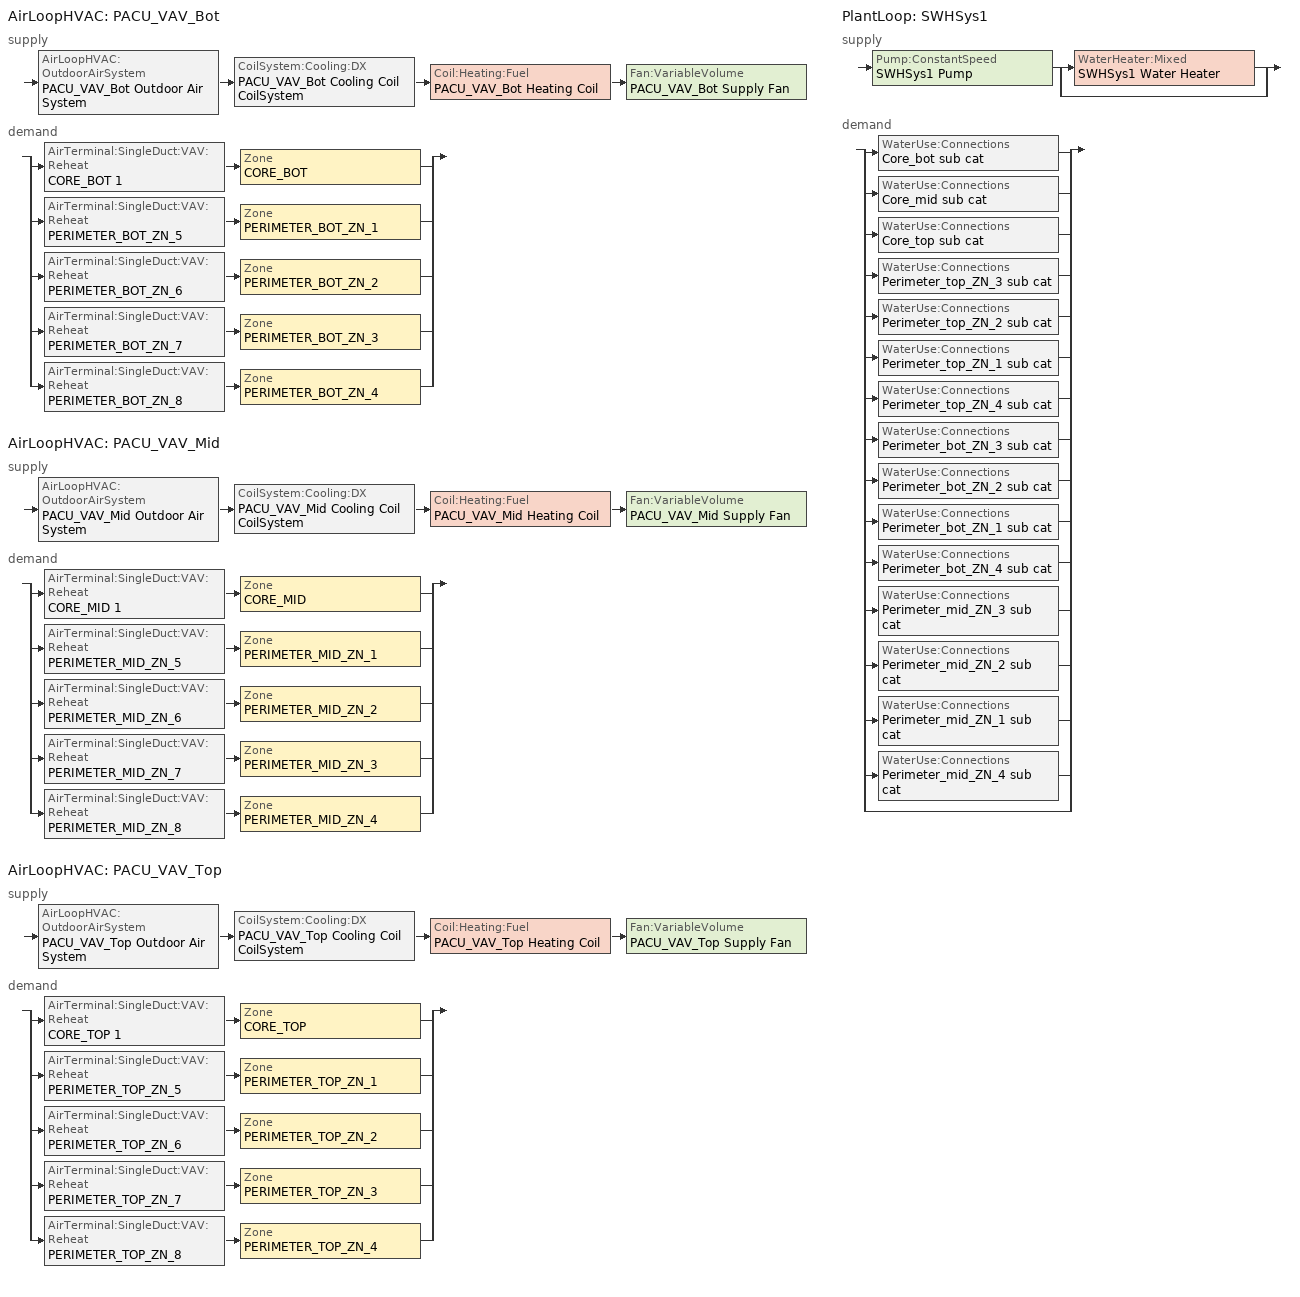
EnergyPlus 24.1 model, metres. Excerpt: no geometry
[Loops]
AirLoopHVAC 'PACU_VAV_Bot'
 supply: AirLoopHVAC:OutdoorAirSystem 'PACU_VAV_Bot Outdoor Air System' > CoilSystem:Cooling:DX 'PACU_VAV_Bot Cooling Coil CoilSystem' > Coil:Heating:Fuel 'PACU_VAV_Bot Heating Coil' > Fan:VariableVolume 'PACU_VAV_Bot Supply Fan'
 demand: split
  | AirTerminal:SingleDuct:VAV:Reheat 'CORE_BOT 1' > Zone 'CORE_BOT'
  | AirTerminal:SingleDuct:VAV:Reheat 'PERIMETER_BOT_ZN_5' > Zone 'PERIMETER_BOT_ZN_1'
  | AirTerminal:SingleDuct:VAV:Reheat 'PERIMETER_BOT_ZN_6' > Zone 'PERIMETER_BOT_ZN_2'
  | AirTerminal:SingleDuct:VAV:Reheat 'PERIMETER_BOT_ZN_7' > Zone 'PERIMETER_BOT_ZN_3'
  | AirTerminal:SingleDuct:VAV:Reheat 'PERIMETER_BOT_ZN_8' > Zone 'PERIMETER_BOT_ZN_4'
AirLoopHVAC 'PACU_VAV_Mid'
 supply: AirLoopHVAC:OutdoorAirSystem 'PACU_VAV_Mid Outdoor Air System' > CoilSystem:Cooling:DX 'PACU_VAV_Mid Cooling Coil CoilSystem' > Coil:Heating:Fuel 'PACU_VAV_Mid Heating Coil' > Fan:VariableVolume 'PACU_VAV_Mid Supply Fan'
 demand: split
  | AirTerminal:SingleDuct:VAV:Reheat 'CORE_MID 1' > Zone 'CORE_MID'
  | AirTerminal:SingleDuct:VAV:Reheat 'PERIMETER_MID_ZN_5' > Zone 'PERIMETER_MID_ZN_1'
  | AirTerminal:SingleDuct:VAV:Reheat 'PERIMETER_MID_ZN_6' > Zone 'PERIMETER_MID_ZN_2'
  | AirTerminal:SingleDuct:VAV:Reheat 'PERIMETER_MID_ZN_7' > Zone 'PERIMETER_MID_ZN_3'
  | AirTerminal:SingleDuct:VAV:Reheat 'PERIMETER_MID_ZN_8' > Zone 'PERIMETER_MID_ZN_4'
AirLoopHVAC 'PACU_VAV_Top'
 supply: AirLoopHVAC:OutdoorAirSystem 'PACU_VAV_Top Outdoor Air System' > CoilSystem:Cooling:DX 'PACU_VAV_Top Cooling Coil CoilSystem' > Coil:Heating:Fuel 'PACU_VAV_Top Heating Coil' > Fan:VariableVolume 'PACU_VAV_Top Supply Fan'
 demand: split
  | AirTerminal:SingleDuct:VAV:Reheat 'CORE_TOP 1' > Zone 'CORE_TOP'
  | AirTerminal:SingleDuct:VAV:Reheat 'PERIMETER_TOP_ZN_5' > Zone 'PERIMETER_TOP_ZN_1'
  | AirTerminal:SingleDuct:VAV:Reheat 'PERIMETER_TOP_ZN_6' > Zone 'PERIMETER_TOP_ZN_2'
  | AirTerminal:SingleDuct:VAV:Reheat 'PERIMETER_TOP_ZN_7' > Zone 'PERIMETER_TOP_ZN_3'
  | AirTerminal:SingleDuct:VAV:Reheat 'PERIMETER_TOP_ZN_8' > Zone 'PERIMETER_TOP_ZN_4'
PlantLoop 'SWHSys1'
 supply: Pump:ConstantSpeed 'SWHSys1 Pump' > split
  | WaterHeater:Mixed 'SWHSys1 Water Heater'
  | bypass
 demand: split
  | WaterUse:Connections 'Core_bot sub cat'
  | WaterUse:Connections 'Core_mid sub cat'
  | WaterUse:Connections 'Core_top sub cat'
  | WaterUse:Connections 'Perimeter_top_ZN_3 sub cat'
  | WaterUse:Connections 'Perimeter_top_ZN_2 sub cat'
  | WaterUse:Connections 'Perimeter_top_ZN_1 sub cat'
  | WaterUse:Connections 'Perimeter_top_ZN_4 sub cat'
  | WaterUse:Connections 'Perimeter_bot_ZN_3 sub cat'
  | WaterUse:Connections 'Perimeter_bot_ZN_2 sub cat'
  | WaterUse:Connections 'Perimeter_bot_ZN_1 sub cat'
  | WaterUse:Connections 'Perimeter_bot_ZN_4 sub cat'
  | WaterUse:Connections 'Perimeter_mid_ZN_3 sub cat'
  | WaterUse:Connections 'Perimeter_mid_ZN_2 sub cat'
  | WaterUse:Connections 'Perimeter_mid_ZN_1 sub cat'
  | WaterUse:Connections 'Perimeter_mid_ZN_4 sub cat'
  | bypass
[DesignSpecification:OutdoorAir] Outdoor Air Method=Flow/Area; Outdoor Air Flow per Zone Floor Area {m3/s-m2}=0.0004318
Name | Outdoor Air Schedule
SZ DSOA Core_bot; SZ DSOA Perimeter_bot_ZN_1; SZ DSOA Perimeter_bot_ZN_2; SZ DSOA Perimeter_bot_ZN_3; SZ DSOA Perimeter_bot_ZN_4; SZ DSOA Core_mid; SZ DSOA Perimeter_mid_ZN_1; SZ DSOA Perimeter_mid_ZN_3; SZ DSOA Perimeter_mid_ZN_4; SZ DSOA Core_top; SZ DSOA Perimeter_top_ZN_1; SZ DSOA Perimeter_top_ZN_2; SZ DSOA Perimeter_top_ZN_3; SZ DSOA Perimeter_top_ZN_4
SZ DSOA Perimeter_mid_ZN_2 | PERIMETER_MID_ZN_2_OA_Mult
[DesignSpecification:ZoneAirDistribution] Zone Air Distribution Effectiveness in Cooling Mode=1; Zone Air Distribution Effectiveness in Heating Mode=1
Name | Minimum Zone Ventilation Efficiency
VAV_Zone_AirDistribution | 0.6
CM DSZAD Building
[Sizing:Zone] Zone Cooling Design Supply Air Temperature Input Method=SupplyAirTemperature; Zone Cooling Design Supply Air Temperature {C}=12.8; Zone Heating Design Supply Air Temperature Input Method=SupplyAirTemperature; Zone Heating Design Supply Air Temperature {C}=40; Zone Cooling Design Supply Air Humidity Ratio {kgWater/kgDryAir}=0.0085; Zone Heating Design Supply Air Humidity Ratio {kgWater/kgDryAir}=0.008; Cooling Design Air Flow Method=DesignDay; Cooling Design Air Flow Rate {m3/s}=0; Cooling Minimum Air Flow Fraction=0; Heating Design Air Flow Method=DesignDay; Heating Design Air Flow Rate {m3/s}=0; Design Specification Zone Air Distribution Object=VAV_Zone_AirDistribution; Zone Load Sizing Method=Sensible Load Only No Latent Load; Zone Latent Cooling Design Supply Air Humidity Ratio Input Method=HumidityRatioDifference; Zone Cooling Design Supply Air Humidity Ratio Difference {kgWater/kgDryAir}=0.005; Zone Latent Heating Design Supply Air Humidity Ratio Input Method=HumidityRatioDifference; Zone Humidification Design Supply Air Humidity Ratio Difference {kgWater/kgDryAir}=0.005
Name | Design Specification Outdoor Air Object
Core_bot | SZ DSOA Core_bot
Perimeter_bot_ZN_1 | SZ DSOA Perimeter_bot_ZN_1
Perimeter_bot_ZN_2 | SZ DSOA Perimeter_bot_ZN_2
Perimeter_bot_ZN_3 | SZ DSOA Perimeter_bot_ZN_3
Perimeter_bot_ZN_4 | SZ DSOA Perimeter_bot_ZN_4
Core_mid | SZ DSOA Core_mid
Perimeter_mid_ZN_1 | SZ DSOA Perimeter_mid_ZN_1
Perimeter_mid_ZN_2 | SZ DSOA Perimeter_mid_ZN_2
Perimeter_mid_ZN_3 | SZ DSOA Perimeter_mid_ZN_3
Perimeter_mid_ZN_4 | SZ DSOA Perimeter_mid_ZN_4
Core_top | SZ DSOA Core_top
Perimeter_top_ZN_1 | SZ DSOA Perimeter_top_ZN_1
Perimeter_top_ZN_2 | SZ DSOA Perimeter_top_ZN_2
Perimeter_top_ZN_3 | SZ DSOA Perimeter_top_ZN_3
Perimeter_top_ZN_4 | SZ DSOA Perimeter_top_ZN_4
[Sizing:System] Type of Load to Size On=Sensible; Design Outdoor Air Flow Rate {m3/s}=0.9561; Central Heating Maximum System Air Flow Ratio=0.3; Preheat Design Temperature {C}=7; Preheat Design Humidity Ratio {kgWater/kgDryAir}=0.008; Precool Design Temperature {C}=12.8; Precool Design Humidity Ratio {kgWater/kgDryAir}=0.008; Central Cooling Design Supply Air Temperature {C}=12.8; Central Heating Design Supply Air Temperature {C}=12.8; Type of Zone Sum to Use=Coincident; 100% Outdoor Air in Cooling=No; 100% Outdoor Air in Heating=No; Central Cooling Design Supply Air Humidity Ratio {kgWater/kgDryAir}=0.0085; Central Heating Design Supply Air Humidity Ratio {kgWater/kgDryAir}=0.008; Cooling Supply Air Flow Rate Method=DesignDay; Cooling Supply Air Flow Rate {m3/s}=0; Heating Supply Air Flow Rate Method=DesignDay; Heating Supply Air Flow Rate {m3/s}=0; System Outdoor Air Method=ZoneSum
PACU_VAV_bot; PACU_VAV_mid; PACU_VAV_top
[Sizing:Plant]
SWHSys1: Loop Type=Heating; Design Loop Exit Temperature {C}=60; Loop Design Temperature Difference {deltaC}=5
[ZoneControl:Thermostat] Temperature Difference Between Cutout And Setpoint {deltaC}=0
Name | Zone or ZoneList | Control Type Schedule | Control 1
CORE_BOT Thermostat | CORE_BOT | CORE_BOT Thermostat Schedule | Thermostat Setpoint Dual Setpoint 1
CORE_MID Thermostat | CORE_MID | CORE_MID Thermostat Schedule | Thermostat Setpoint Dual Setpoint 6
CORE_TOP Thermostat | CORE_TOP | CORE_TOP Thermostat Schedule | Thermostat Setpoint Dual Setpoint 11
PERIMETER_BOT_ZN_1 Thermostat | PERIMETER_BOT_ZN_1 | PERIMETER_BOT_ZN_1 Thermostat Schedule | Thermostat Setpoint Dual Setpoint 2
PERIMETER_BOT_ZN_2 Thermostat | PERIMETER_BOT_ZN_2 | PERIMETER_BOT_ZN_2 Thermostat Schedule | Thermostat Setpoint Dual Setpoint 3
PERIMETER_BOT_ZN_3 Thermostat | PERIMETER_BOT_ZN_3 | PERIMETER_BOT_ZN_3 Thermostat Schedule | Thermostat Setpoint Dual Setpoint 4
PERIMETER_BOT_ZN_4 Thermostat | PERIMETER_BOT_ZN_4 | PERIMETER_BOT_ZN_4 Thermostat Schedule | Thermostat Setpoint Dual Setpoint 5
PERIMETER_MID_ZN_1 Thermostat | PERIMETER_MID_ZN_1 | PERIMETER_MID_ZN_1 Thermostat Schedule | Thermostat Setpoint Dual Setpoint 7
PERIMETER_MID_ZN_2 Thermostat | PERIMETER_MID_ZN_2 | PERIMETER_MID_ZN_2 Thermostat Schedule | Thermostat Setpoint Dual Setpoint 8
PERIMETER_MID_ZN_3 Thermostat | PERIMETER_MID_ZN_3 | PERIMETER_MID_ZN_3 Thermostat Schedule | Thermostat Setpoint Dual Setpoint 9
PERIMETER_MID_ZN_4 Thermostat | PERIMETER_MID_ZN_4 | PERIMETER_MID_ZN_4 Thermostat Schedule | Thermostat Setpoint Dual Setpoint 10
PERIMETER_TOP_ZN_1 Thermostat | PERIMETER_TOP_ZN_1 | PERIMETER_TOP_ZN_1 Thermostat Schedule | Thermostat Setpoint Dual Setpoint 12
PERIMETER_TOP_ZN_2 Thermostat | PERIMETER_TOP_ZN_2 | PERIMETER_TOP_ZN_2 Thermostat Schedule | Thermostat Setpoint Dual Setpoint 13
PERIMETER_TOP_ZN_3 Thermostat | PERIMETER_TOP_ZN_3 | PERIMETER_TOP_ZN_3 Thermostat Schedule | Thermostat Setpoint Dual Setpoint 14
PERIMETER_TOP_ZN_4 Thermostat | PERIMETER_TOP_ZN_4 | PERIMETER_TOP_ZN_4 Thermostat Schedule | Thermostat Setpoint Dual Setpoint 15
[ThermostatSetpoint:DualSetpoint]
Name | Heating Setpoint Temperature Schedule | Cooling Setpoint Temperature Schedule
Thermostat Setpoint Dual Setpoint 1; Thermostat Setpoint Dual Setpoint 6; Thermostat Setpoint Dual Setpoint 11; Thermostat Setpoint Dual Setpoint 2; Thermostat Setpoint Dual Setpoint 3; Thermostat Setpoint Dual Setpoint 4; Thermostat Setpoint Dual Setpoint 5; Thermostat Setpoint Dual Setpoint 7; Thermostat Setpoint Dual Setpoint 9; Thermostat Setpoint Dual Setpoint 10; Thermostat Setpoint Dual Setpoint 12; Thermostat Setpoint Dual Setpoint 13; Thermostat Setpoint Dual Setpoint 14; Thermostat Setpoint Dual Setpoint 15 | Heating Setpoint Schedule | Cooling Setpoint Schedule
Thermostat Setpoint Dual Setpoint 8 | Heating Setpoint Schedule w SB | Cooling Setpoint Schedule w SB
[AirTerminal:SingleDuct:VAV:Reheat] Availability Schedule=Always On Discrete; Maximum Air Flow Rate {m3/s}=Autosize; Maximum Hot Water or Steam Flow Rate {m3/s}=Autosize; Minimum Hot Water or Steam Flow Rate {m3/s}=0; Convergence Tolerance=0.001; Damper Heating Action=ReverseWithLimits; Maximum Flow Fraction During Reheat=0.5; Maximum Reheat Air Temperature {C}=40
Name | Zone Minimum Air Flow Input Method | Constant Minimum Air Flow Fraction | Reheat Coil | Minimum Air Flow Fraction Schedule
CORE_BOT 1 | Constant | 0.225 | CORE_BOT Heating Coil
CORE_MID 1 | Constant | 0.311 | CORE_MID Heating Coil
CORE_TOP 1 | Constant | 0.304 | CORE_TOP Heating Coil
PERIMETER_BOT_ZN_5 | Constant | 0.14 | PERIMETER_BOT_ZN_1 Heating Coil
PERIMETER_BOT_ZN_6 | Constant | 0.132 | PERIMETER_BOT_ZN_2 Heating Coil
PERIMETER_BOT_ZN_7 | Constant | 0.279 | PERIMETER_BOT_ZN_3 Heating Coil
PERIMETER_BOT_ZN_8 | Constant | 0.119 | PERIMETER_BOT_ZN_4 Heating Coil
PERIMETER_MID_ZN_5 | Constant | 0.123 | PERIMETER_MID_ZN_1 Heating Coil
PERIMETER_MID_ZN_6 | Scheduled |  | PERIMETER_MID_ZN_2 Heating Coil | Perimeter_mid_ZN_2_MDP_Sch
PERIMETER_MID_ZN_7 | Constant | 0.253 | PERIMETER_MID_ZN_3 Heating Coil
PERIMETER_MID_ZN_8 | Constant | 0.106 | PERIMETER_MID_ZN_4 Heating Coil
PERIMETER_TOP_ZN_5 | Constant | 0.115 | PERIMETER_TOP_ZN_1 Heating Coil
PERIMETER_TOP_ZN_6 | Constant | 0.11 | PERIMETER_TOP_ZN_2 Heating Coil
PERIMETER_TOP_ZN_7 | Constant | 0.223 | PERIMETER_TOP_ZN_3 Heating Coil
PERIMETER_TOP_ZN_8 | Constant | 0.099 | PERIMETER_TOP_ZN_4 Heating Coil
[Zone equipment]
CORE_BOT: CORE_BOT 1
CORE_MID: CORE_MID 1
CORE_TOP: CORE_TOP 1
PERIMETER_BOT_ZN_1: PERIMETER_BOT_ZN_5
PERIMETER_BOT_ZN_2: PERIMETER_BOT_ZN_6
PERIMETER_BOT_ZN_3: PERIMETER_BOT_ZN_7
PERIMETER_BOT_ZN_4: PERIMETER_BOT_ZN_8
PERIMETER_MID_ZN_1: PERIMETER_MID_ZN_5
PERIMETER_MID_ZN_2: PERIMETER_MID_ZN_6
PERIMETER_MID_ZN_3: PERIMETER_MID_ZN_7
PERIMETER_MID_ZN_4: PERIMETER_MID_ZN_8
PERIMETER_TOP_ZN_1: PERIMETER_TOP_ZN_5
PERIMETER_TOP_ZN_2: PERIMETER_TOP_ZN_6
PERIMETER_TOP_ZN_3: PERIMETER_TOP_ZN_7
PERIMETER_TOP_ZN_4: PERIMETER_TOP_ZN_8
[Fan:VariableVolume] Availability Schedule=HVACOperationSchd; Fan Total Efficiency=0.6006; Pressure Rise {Pa}=1314.72; Maximum Flow Rate {m3/s}=AUTOSIZE; Fan Power Minimum Flow Rate Input Method=Fraction; Fan Power Minimum Flow Fraction=0.25; Motor Efficiency=0.924; Motor In Airstream Fraction=1; Fan Power Coefficient 1=0.0408; Fan Power Coefficient 2=0.088; Fan Power Coefficient 3=-0.0729; Fan Power Coefficient 4=0.9437; Fan Power Coefficient 5=0
PACU_VAV_Bot Supply Fan; PACU_VAV_Mid Supply Fan; PACU_VAV_Top Supply Fan
[Coil:Cooling:DX:TwoSpeed] Availability Schedule=Always On Discrete; High Speed Gross Rated Total Cooling Capacity {W}=AUTOSIZE; High Speed Rated Sensible Heat Ratio=AUTOSIZE; High Speed Gross Rated Cooling COP {W/W}=3.39929; High Speed Rated Air Flow Rate {m3/s}=AUTOSIZE; Total Cooling Capacity Function of Temperature Curve=LgDXalt_CapFT; Total Cooling Capacity Function of Flow Fraction Curve=LgDXalt_CapFF; Energy Input Ratio Function of Temperature Curve=LgDXalt_EIRFT; Energy Input Ratio Function of Flow Fraction Curve=LgDXalt_EIRFF; Part Load Fraction Correlation Curve=LgDXalt_PLR; Low Speed Gross Rated Total Cooling Capacity {W}=AUTOSIZE; Low Speed Gross Rated Sensible Heat Ratio=AUTOSIZE; Low Speed Gross Rated Cooling COP {W/W}=3.39929; Low Speed Rated Air Flow Rate {m3/s}=AUTOSIZE; Low Speed Total Cooling Capacity Function of Temperature Curve=LgDXalt_CapFT; Low Speed Energy Input Ratio Function of Temperature Curve=LgDXalt_EIRFT
PACU_VAV_Bot Cooling Coil; PACU_VAV_Mid Cooling Coil; PACU_VAV_Top Cooling Coil
[Coil:Heating:Electric] Availability Schedule=Always On Discrete; Efficiency=1; Nominal Capacity {W}=Autosize
CORE_BOT Heating Coil; CORE_MID Heating Coil; CORE_TOP Heating Coil; PERIMETER_BOT_ZN_1 Heating Coil; PERIMETER_BOT_ZN_2 Heating Coil; PERIMETER_BOT_ZN_3 Heating Coil; PERIMETER_BOT_ZN_4 Heating Coil; PERIMETER_MID_ZN_1 Heating Coil; PERIMETER_MID_ZN_2 Heating Coil; PERIMETER_MID_ZN_3 Heating Coil; PERIMETER_MID_ZN_4 Heating Coil; PERIMETER_TOP_ZN_1 Heating Coil; PERIMETER_TOP_ZN_2 Heating Coil; PERIMETER_TOP_ZN_3 Heating Coil; PERIMETER_TOP_ZN_4 Heating Coil
[Coil:Heating:Fuel] Availability Schedule=Always On Discrete; Fuel Type=NaturalGas; Burner Efficiency=0.8; Nominal Capacity {W}=AutoSize; On Cycle Parasitic Electric Load {W}=0; Off Cycle Parasitic Fuel Load {W}=0
PACU_VAV_Bot Heating Coil; PACU_VAV_Mid Heating Coil; PACU_VAV_Top Heating Coil
[CoilSystem:Cooling:DX] Availability Schedule=Always On Discrete
Name | Cooling Coil
PACU_VAV_Bot Cooling Coil CoilSystem | PACU_VAV_Bot Cooling Coil
PACU_VAV_Mid Cooling Coil CoilSystem | PACU_VAV_Mid Cooling Coil
PACU_VAV_Top Cooling Coil CoilSystem | PACU_VAV_Top Cooling Coil
[Controller:OutdoorAir] Minimum Outdoor Air Flow Rate {m3/s}=0; Maximum Outdoor Air Flow Rate {m3/s}=Autosize; Economizer Control Type=DifferentialDryBulb; Economizer Control Action Type=ModulateFlow; Lockout Type=LockoutWithHeating; Minimum Limit Type=FixedMinimum; Minimum Outdoor Air Schedule=MinOA_MotorizedDamper_Sched
Name | Maximum Fraction of Outdoor Air Schedule | Mechanical Ventilation Controller
PACU_VAV_Bot Controller Outdoor Air | VAV_BOT Max OA Fraction | PACU_VAV_Bot Controller Mechanical Ventilation
PACU_VAV_Mid Controller Outdoor Air | VAV_MID Max OA Fraction | PACU_VAV_Mid Controller Mechanical Ventilation
PACU_VAV_Top Controller Outdoor Air | VAV_TOP Max OA Fraction | PACU_VAV_Top Controller Mechanical Ventilation
[Controller:MechanicalVentilation] Availability Schedule=MinOA_MotorizedDamper_Sched; Demand Controlled Ventilation=Yes; System Outdoor Air Method=Standard62.1VentilationRateProcedure; Design Specification Zone Air Distribution Object Name 1=CM DSZAD Building; Design Specification Zone Air Distribution Object Name 2=CM DSZAD Building; Design Specification Zone Air Distribution Object Name 3=CM DSZAD Building; Design Specification Zone Air Distribution Object Name 4=CM DSZAD Building; Design Specification Zone Air Distribution Object Name 5=CM DSZAD Building
Name | Zone or ZoneList 1 | Design Specification Outdoor Air Object Name 1 | Zone or ZoneList 2 | Design Specification Outdoor Air Object Name 2 | Zone or ZoneList 3 | Design Specification Outdoor Air Object Name 3 | Zone or ZoneList 4 | Design Specification Outdoor Air Object Name 4 | Zone or ZoneList 5 | Design Specification Outdoor Air Object Name 5
PACU_VAV_Bot Controller Mechanical Ventilation | CORE_BOT | SZ DSOA Core_bot | PERIMETER_BOT_ZN_1 | SZ DSOA Perimeter_bot_ZN_1 | PERIMETER_BOT_ZN_2 | SZ DSOA Perimeter_bot_ZN_2 | PERIMETER_BOT_ZN_3 | SZ DSOA Perimeter_bot_ZN_3 | PERIMETER_BOT_ZN_4 | SZ DSOA Perimeter_bot_ZN_4
PACU_VAV_Mid Controller Mechanical Ventilation | CORE_MID | SZ DSOA Core_mid | PERIMETER_MID_ZN_1 | SZ DSOA Perimeter_mid_ZN_1 | PERIMETER_MID_ZN_2 | SZ DSOA Perimeter_mid_ZN_2 | PERIMETER_MID_ZN_3 | SZ DSOA Perimeter_mid_ZN_3 | PERIMETER_MID_ZN_4 | SZ DSOA Perimeter_mid_ZN_4
PACU_VAV_Top Controller Mechanical Ventilation | CORE_TOP | SZ DSOA Core_top | PERIMETER_TOP_ZN_1 | SZ DSOA Perimeter_top_ZN_1 | PERIMETER_TOP_ZN_2 | SZ DSOA Perimeter_top_ZN_2 | PERIMETER_TOP_ZN_3 | SZ DSOA Perimeter_top_ZN_3 | PERIMETER_TOP_ZN_4 | SZ DSOA Perimeter_top_ZN_4
[AirLoopHVAC] Design Supply Air Flow Rate {m3/s}=AutoSize
PACU_VAV_Bot; PACU_VAV_Mid; PACU_VAV_Top
[Pump:ConstantSpeed]
SWHSys1 Pump: Design Flow Rate {m3/s}=autosize; Design Pump Head {Pa}=29891; Design Power Consumption {W}=AUTOSIZE; Motor Efficiency=0.3; Fraction of Motor Inefficiencies to Fluid Stream=0; Pump Control Type=Intermittent
[WaterHeater:Mixed]
SWHSys1 Water Heater: Tank Volume {m3}=0.378541; Setpoint Temperature Schedule=SHWSys1 Water Heater Setpoint Temperature Schedule; Deadband Temperature Difference {deltaC}=2; Maximum Temperature Limit {C}=82.2222; Heater Control Type=Cycle; Heater Maximum Capacity {W}=29307.11; Heater Fuel Type=NATURALGAS; Heater Thermal Efficiency=0.80804; Off Cycle Parasitic Fuel Consumption Rate {W}=1886.44; Off Cycle Parasitic Fuel Type=NATURALGAS; Off Cycle Parasitic Heat Fraction to Tank=0; On Cycle Parasitic Fuel Consumption Rate {W}=1886.44; On Cycle Parasitic Fuel Type=NATURALGAS; Ambient Temperature Indicator=zone; Ambient Temperature Zone=CORE_BOT; Off Cycle Loss Coefficient to Ambient Temperature {W/K}=7.56156; On Cycle Loss Coefficient to Ambient Temperature {W/K}=7.56156; Use Side Effectiveness=1; Source Side Effectiveness=1; Use Side Design Flow Rate {m3/s}=AUTOSIZE; Source Side Design Flow Rate {m3/s}=AUTOSIZE; Indirect Water Heating Recovery Time {hr}=1.5
[PlantLoop]
SWHSys1: Fluid Type=WATER; Plant Equipment Operation Scheme=SWHSys1 Loop Operation Scheme List; Maximum Loop Temperature {C}=60; Minimum Loop Temperature {C}=10; Maximum Loop Flow Rate {m3/s}=AUTOSIZE; Minimum Loop Flow Rate {m3/s}=0; Plant Loop Volume {m3}=AUTOSIZE; Load Distribution Scheme=Optimal
[PlantEquipmentList]
SWHSys1 Equipment List: SWHSys1 Water Heater
[PlantEquipmentOperation:HeatingLoad]
SWHSys1 Operation Scheme: Load Range 1 Lower Limit {W}=0; Load Range 1 Upper Limit {W}=1000000000000000; Range 1 Equipment List=SWHSys1 Equipment List
[PlantEquipmentOperationSchemes]
SWHSys1 Loop Operation Scheme List: Control Scheme 1=SWHSys1 Operation Scheme; Control Scheme 1 Schedule=PlantOnSched
[EnergyManagementSystem:Sensor]
Name | Output:Variable or Output:Meter Index Key | Output:Variable or Output:Meter
CORE_BOT_Total_LSr | CORE_BOT | Zone Lights Electricity Rate
CORE_BOT_Occ_Sensor | CORE_BOT | Zone People Occupant Count
CORE_MID_Total_LSr | CORE_MID | Zone Lights Electricity Rate
CORE_MID_Occ_Sensor | CORE_MID | Zone People Occupant Count
CORE_TOP_Total_LSr | CORE_TOP | Zone Lights Electricity Rate
CORE_TOP_Occ_Sensor | CORE_TOP | Zone People Occupant Count
PERIMETER_BOT_ZN_1_Total_LSr | PERIMETER_BOT_ZN_1 | Zone Lights Electricity Rate
PERIMETER_BOT_ZN_1_Occ_Sensor | PERIMETER_BOT_ZN_1 | Zone People Occupant Count
PERIMETER_BOT_ZN_2_Total_LSr | PERIMETER_BOT_ZN_2 | Zone Lights Electricity Rate
PERIMETER_BOT_ZN_2_Occ_Sensor | PERIMETER_BOT_ZN_2 | Zone People Occupant Count
PERIMETER_BOT_ZN_3_Total_LSr | PERIMETER_BOT_ZN_3 | Zone Lights Electricity Rate
PERIMETER_BOT_ZN_3_Occ_Sensor | PERIMETER_BOT_ZN_3 | Zone People Occupant Count
PERIMETER_BOT_ZN_4_Total_LSr | PERIMETER_BOT_ZN_4 | Zone Lights Electricity Rate
PERIMETER_BOT_ZN_4_Occ_Sensor | PERIMETER_BOT_ZN_4 | Zone People Occupant Count
PERIMETER_MID_ZN_1_Total_LSr | PERIMETER_MID_ZN_1 | Zone Lights Electricity Rate
PERIMETER_MID_ZN_1_Occ_Sensor | PERIMETER_MID_ZN_1 | Zone People Occupant Count
PERIMETER_MID_ZN_2_Total_LSr | PERIMETER_MID_ZN_2 | Zone Lights Electricity Rate
PERIMETER_MID_ZN_2_Occ_Sensor | PERIMETER_MID_ZN_2 | Zone People Occupant Count
PERIMETER_MID_ZN_3_Total_LSr | PERIMETER_MID_ZN_3 | Zone Lights Electricity Rate
PERIMETER_MID_ZN_3_Occ_Sensor | PERIMETER_MID_ZN_3 | Zone People Occupant Count
PERIMETER_MID_ZN_4_Total_LSr | PERIMETER_MID_ZN_4 | Zone Lights Electricity Rate
PERIMETER_MID_ZN_4_Occ_Sensor | PERIMETER_MID_ZN_4 | Zone People Occupant Count
PERIMETER_TOP_ZN_1_Total_LSr | PERIMETER_TOP_ZN_1 | Zone Lights Electricity Rate
PERIMETER_TOP_ZN_1_Occ_Sensor | PERIMETER_TOP_ZN_1 | Zone People Occupant Count
PERIMETER_TOP_ZN_2_Total_LSr | PERIMETER_TOP_ZN_2 | Zone Lights Electricity Rate
PERIMETER_TOP_ZN_2_Occ_Sensor | PERIMETER_TOP_ZN_2 | Zone People Occupant Count
PERIMETER_TOP_ZN_3_Total_LSr | PERIMETER_TOP_ZN_3 | Zone Lights Electricity Rate
PERIMETER_TOP_ZN_3_Occ_Sensor | PERIMETER_TOP_ZN_3 | Zone People Occupant Count
PERIMETER_TOP_ZN_4_Total_LSr | PERIMETER_TOP_ZN_4 | Zone Lights Electricity Rate
PERIMETER_TOP_ZN_4_Occ_Sensor | PERIMETER_TOP_ZN_4 | Zone People Occupant Count
pacu_vav_bot_OA_VRP | PACU_VAV_Bot | Air System Outdoor Air Mechanical Ventilation Requested Mass Flow Rate
pacu_vav_bot_OA | PACU_VAV_Bot | Air System Outdoor Air Mass Flow Rate
pacu_vav_bot_SUPPLY_FLOW | PACU_VAV_bot_OA-PACU_VAV_bot_CoolCNode | System Node Standard Density Volume Flow Rate
pacu_vav_mid_OA_VRP | PACU_VAV_Mid | Air System Outdoor Air Mechanical Ventilation Requested Mass Flow Rate
pacu_vav_mid_OA | PACU_VAV_Mid | Air System Outdoor Air Mass Flow Rate
pacu_vav_mid_SUPPLY_FLOW | Node 20 | System Node Standard Density Volume Flow Rate
pacu_vav_top_OA_VRP | PACU_VAV_Top | Air System Outdoor Air Mechanical Ventilation Requested Mass Flow Rate
pacu_vav_top_OA | PACU_VAV_Top | Air System Outdoor Air Mass Flow Rate
pacu_vav_top_SUPPLY_FLOW | Node 30 | System Node Standard Density Volume Flow Rate
[EnergyManagementSystem:Program]
CORE_TOP_Lights_EMS_Program: SET CORE_TOP_LSr_IP = 0.093*CORE_TOP_Total_LSr/CORE_TOP_AREA; IF ((CORE_TOP_Occ_Sensor <= 0)) && (CORE_TOP_LSr_IP >= 0.02); SET aim1643_lights_Act = 0.02*CORE_TOP_AREA/0.0929304; SET aim1659_lights_Act = 0.0; SET aim1827_lights_Act = 0.0; SET aim1845_lights_Act = 0.0; SET aim1861_lights_Act = 0.0; SET aim1879_lights_Act = 0.0; SET aim1897_lights_Act = 0.0; SET aim1921_lights_Act = 0.0; SET aim1939_lights_Act = 0.0; SET aim1955_lights_Act = 0.0; SET aim1973_lights_Act = 0.0; SET aim2157_lights_Act = 0.0; SET aim2191_lights_Act = 0.0; SET aim2223_lights_Act = 0.0; SET aim2255_lights_Act = 0.0; SET aim2288_lights_Act = 0.0; SET aim2304_lights_Act = 0.0; SET aim2322_lights_Act = 0.0; SET aim2406_lights_Act = 0.0; SET aim2440_lights_Act = 0.0; SET aim2458_lights_Act = 0.0; SET aim2474_lights_Act = 0.0; SET aim2492_lights_Act = 0.0; SET aim2508_lights_Act = 0.0; SET aim2524_lights_Act = 0.0; SET aim2540_lights_Act = 0.0; SET aim2708_lights_Act = 0.0; SET aim2724_lights_Act = 0.0; ELSE; SET aim1643_lights_Act = NULL; SET aim1659_lights_Act = NULL; SET aim1827_lights_Act = NULL; SET aim1845_lights_Act = NULL; SET aim1861_lights_Act = NULL; SET aim1879_lights_Act = NULL; SET aim1897_lights_Act = NULL; SET aim1921_lights_Act = NULL; SET aim1939_lights_Act = NULL; SET aim1955_lights_Act = NULL; SET aim1973_lights_Act = NULL; SET aim2157_lights_Act = NULL; SET aim2191_lights_Act = NULL; SET aim2223_lights_Act = NULL; SET aim2255_lights_Act = NULL; SET aim2288_lights_Act = NULL; SET aim2304_lights_Act = NULL; SET aim2322_lights_Act = NULL; SET aim2406_lights_Act = NULL; SET aim2440_lights_Act = NULL; SET aim2458_lights_Act = NULL; SET aim2474_lights_Act = NULL; SET aim2492_lights_Act = NULL; SET aim2508_lights_Act = NULL; SET aim2524_lights_Act = NULL; SET aim2540_lights_Act = NULL; SET aim2708_lights_Act = NULL; SET aim2724_lights_Act = NULL; ENDIF
PERIMETER_BOT_ZN_1_Lights_EMS_Program: SET PERIMETER_BOT_ZN_1_LSr_IP = 0.093*PERIMETER_BOT_ZN_1_Total_LSr/PERIMETER_BOT_ZN_1_AREA; IF ((PERIMETER_BOT_ZN_1_Occ_Sensor <= 0)) && (PERIMETER_BOT_ZN_1_LSr_IP >= 0.02); SET aim0755_lights_Act = 0.02*PERIMETER_BOT_ZN_1_AREA/0.0929304; SET aim0771_lights_Act = 0.0; SET aim0787_lights_Act = 0.0; SET aim0904_lights_Act = 0.0; ELSE; SET aim0755_lights_Act = NULL; SET aim0771_lights_Act = NULL; SET aim0787_lights_Act = NULL; SET aim0904_lights_Act = NULL; ENDIF
PERIMETER_BOT_ZN_2_Lights_EMS_Program: SET PERIMETER_BOT_ZN_2_LSr_IP = 0.093*PERIMETER_BOT_ZN_2_Total_LSr/PERIMETER_BOT_ZN_2_AREA; IF ((PERIMETER_BOT_ZN_2_Occ_Sensor <= 0)) && (PERIMETER_BOT_ZN_2_LSr_IP >= 0.02); SET aim0922_lights_Act = 0.02*PERIMETER_BOT_ZN_2_AREA/0.0929304; SET aim0938_lights_Act = 0.0; SET aim0954_lights_Act = 0.0; SET aim0970_lights_Act = 0.0; SET aim0986_lights_Act = 0.0; SET aim1002_lights_Act = 0.0; ELSE; SET aim0922_lights_Act = NULL; SET aim0938_lights_Act = NULL; SET aim0954_lights_Act = NULL; SET aim0970_lights_Act = NULL; SET aim0986_lights_Act = NULL; SET aim1002_lights_Act = NULL; ENDIF
PERIMETER_BOT_ZN_3_Lights_EMS_Program: SET PERIMETER_BOT_ZN_3_LSr_IP = 0.093*PERIMETER_BOT_ZN_3_Total_LSr/PERIMETER_BOT_ZN_3_AREA; IF ((PERIMETER_BOT_ZN_3_Occ_Sensor <= 0)) && (PERIMETER_BOT_ZN_3_LSr_IP >= 0.02); SET aim0341_lights_Act = 0.02*PERIMETER_BOT_ZN_3_AREA/0.0929304; SET aim0591_lights_Act = 0.0; SET aim0607_lights_Act = 0.0; SET aim0623_lights_Act = 0.0; SET aim1020_lights_Act = 0.0; SET aim1036_lights_Act = 0.0; ELSE; SET aim0341_lights_Act = NULL; SET aim0591_lights_Act = NULL; SET aim0607_lights_Act = NULL; SET aim0623_lights_Act = NULL; SET aim1020_lights_Act = NULL; SET aim1036_lights_Act = NULL; ENDIF
[EnergyManagementSystem:InternalVariable] Internal Data Type=Zone Floor Area
Name | Internal Data Index Key
CORE_BOT_AREA | CORE_BOT
CORE_MID_AREA | CORE_MID
CORE_TOP_AREA | CORE_TOP
PERIMETER_BOT_ZN_1_AREA | PERIMETER_BOT_ZN_1
PERIMETER_BOT_ZN_2_AREA | PERIMETER_BOT_ZN_2
PERIMETER_BOT_ZN_3_AREA | PERIMETER_BOT_ZN_3
PERIMETER_BOT_ZN_4_AREA | PERIMETER_BOT_ZN_4
PERIMETER_MID_ZN_1_AREA | PERIMETER_MID_ZN_1
PERIMETER_MID_ZN_2_AREA | PERIMETER_MID_ZN_2
PERIMETER_MID_ZN_3_AREA | PERIMETER_MID_ZN_3
PERIMETER_MID_ZN_4_AREA | PERIMETER_MID_ZN_4
PERIMETER_TOP_ZN_1_AREA | PERIMETER_TOP_ZN_1
PERIMETER_TOP_ZN_2_AREA | PERIMETER_TOP_ZN_2
PERIMETER_TOP_ZN_3_AREA | PERIMETER_TOP_ZN_3
PERIMETER_TOP_ZN_4_AREA | PERIMETER_TOP_ZN_4
[SetpointManager:Scheduled]
SWHSys1 Loop Setpoint Manager: Control Variable=Temperature; Schedule=SHWSys1-Loop-Temp-Schedule; Setpoint Node or NodeList=SWHSys1 Supply Outlet Node
[SetpointManager:MixedAir] Control Variable=Temperature
Name | Setpoint Node or NodeList
Node 10 OS Default SPM | PACU_VAV_bot_OA-PACU_VAV_bot_CoolCNode
Node 9 OS Default SPM | PACU_VAV_bot_CoolC-PACU_VAV_bot_HeatCNode
Node 8 OS Default SPM | PACU_VAV_bot_HeatC-PACU_VAV_bot FanNode
Node 20 OS Default SPM; Node 19 OS Default SPM; Node 18 OS Default SPM; Node 30 OS Default SPM; Node 29 OS Default SPM; Node 28 OS Default SPM
[SetpointManager:Warmest] Control Variable=Temperature; Minimum Setpoint Temperature {C}=12.7778; Maximum Setpoint Temperature {C}=15.6; Strategy=MaximumTemperature
Name | HVAC Air Loop | Setpoint Node or NodeList
PACU_VAV_Bot Setpoint Manager | PACU_VAV_Bot | PACU_VAV_bot Supply Equipment Outlet Node
PACU_VAV_Mid Setpoint Manager | PACU_VAV_Mid
PACU_VAV_Top Setpoint Manager | PACU_VAV_Top
[WaterUse:Equipment] Peak Flow Rate {m3/s}=3.57511e-06; Flow Rate Fraction Schedule=BLDG_SWH_SCH
Name | Target Temperature Schedule | Hot Water Supply Temperature Schedule | Zone | Sensible Fraction Schedule | Latent Fraction Schedule
Core_bot sub cat | Core_bot sub cat Temp Sched | Core_bot sub catHot Supply Temp Sched | Core_bot | Core_bot sub cat Sensible fract sched | Core_bot sub cat Latent fract sched
Core_mid sub cat | Core_mid sub cat Temp Sched | Core_mid sub catHot Supply Temp Sched | Core_mid | Core_mid sub cat Sensible fract sched | Core_mid sub cat Latent fract sched
Core_top sub cat | Core_top sub cat Temp Sched | Core_top sub catHot Supply Temp Sched | Core_top | Core_top sub cat Sensible fract sched | Core_top sub cat Latent fract sched
Perimeter_top_ZN_3 sub cat | Perimeter_top_ZN_3 sub cat Temp Sched | Perimeter_top_ZN_3 sub catHot Supply Temp Sched | Perimeter_top_ZN_3 | Perimeter_top_ZN_3 sub cat Sensible fract sched | Perimeter_top_ZN_3 sub cat Latent fract sched
Perimeter_top_ZN_2 sub cat | Perimeter_top_ZN_2 sub cat Temp Sched | Perimeter_top_ZN_2 sub catHot Supply Temp Sched | Perimeter_top_ZN_2 | Perimeter_top_ZN_2 sub cat Sensible fract sched | Perimeter_top_ZN_2 sub cat Latent fract sched
Perimeter_top_ZN_1 sub cat | Perimeter_top_ZN_1 sub cat Temp Sched | Perimeter_top_ZN_1 sub catHot Supply Temp Sched | Perimeter_top_ZN_1 | Perimeter_top_ZN_1 sub cat Sensible fract sched | Perimeter_top_ZN_1 sub cat Latent fract sched
Perimeter_top_ZN_4 sub cat | Perimeter_top_ZN_4 sub cat Temp Sched | Perimeter_top_ZN_4 sub catHot Supply Temp Sched | Perimeter_top_ZN_4 | Perimeter_top_ZN_4 sub cat Sensible fract sched | Perimeter_top_ZN_4 sub cat Latent fract sched
Perimeter_bot_ZN_3 sub cat | Perimeter_bot_ZN_3 sub cat Temp Sched | Perimeter_bot_ZN_3 sub catHot Supply Temp Sched | Perimeter_bot_ZN_3 | Perimeter_bot_ZN_3 sub cat Sensible fract sched | Perimeter_bot_ZN_3 sub cat Latent fract sched
Perimeter_bot_ZN_2 sub cat | Perimeter_bot_ZN_2 sub cat Temp Sched | Perimeter_bot_ZN_2 sub catHot Supply Temp Sched | Perimeter_bot_ZN_2 | Perimeter_bot_ZN_2 sub cat Sensible fract sched | Perimeter_bot_ZN_2 sub cat Latent fract sched
Perimeter_bot_ZN_1 sub cat | Perimeter_bot_ZN_1 sub cat Temp Sched | Perimeter_bot_ZN_1 sub catHot Supply Temp Sched | Perimeter_bot_ZN_1 | Perimeter_bot_ZN_1 sub cat Sensible fract sched | Perimeter_bot_ZN_1 sub cat Latent fract sched
Perimeter_bot_ZN_4 sub cat | Perimeter_bot_ZN_4 sub cat Temp Sched | Perimeter_bot_ZN_4 sub catHot Supply Temp Sched | Perimeter_bot_ZN_4 | Perimeter_bot_ZN_4 sub cat Sensible fract sched | Perimeter_bot_ZN_4 sub cat Latent fract sched
Perimeter_mid_ZN_3 sub cat | Perimeter_mid_ZN_3 sub cat Temp Sched | Perimeter_mid_ZN_3 sub catHot Supply Temp Sched | Perimeter_mid_ZN_3 | Perimeter_mid_ZN_3 sub cat Sensible fract sched | Perimeter_mid_ZN_3 sub cat Latent fract sched
Perimeter_mid_ZN_2 sub cat | Perimeter_mid_ZN_2 sub cat Temp Sched | Perimeter_mid_ZN_2 sub catHot Supply Temp Sched | Perimeter_mid_ZN_2 | Perimeter_mid_ZN_2 sub cat Sensible fract sched | Perimeter_mid_ZN_2 sub cat Latent fract sched
Perimeter_mid_ZN_1 sub cat | Perimeter_mid_ZN_1 sub cat Temp Sched | Perimeter_mid_ZN_1 sub catHot Supply Temp Sched | Perimeter_mid_ZN_1 | Perimeter_mid_ZN_1 sub cat Sensible fract sched | Perimeter_mid_ZN_1 sub cat Latent fract sched
Perimeter_mid_ZN_4 sub cat | Perimeter_mid_ZN_4 sub cat Temp Sched | Perimeter_mid_ZN_4 sub catHot Supply Temp Sched | Perimeter_mid_ZN_4 | Perimeter_mid_ZN_4 sub cat Sensible fract sched | Perimeter_mid_ZN_4 sub cat Latent fract sched
[WaterUse:Connections]
Name | Water Use Equipment 1
Core_bot sub cat | Core_bot sub cat
Core_mid sub cat | Core_mid sub cat
Core_top sub cat | Core_top sub cat
Perimeter_top_ZN_3 sub cat | Perimeter_top_ZN_3 sub cat
Perimeter_top_ZN_2 sub cat | Perimeter_top_ZN_2 sub cat
Perimeter_top_ZN_1 sub cat | Perimeter_top_ZN_1 sub cat
Perimeter_top_ZN_4 sub cat | Perimeter_top_ZN_4 sub cat
Perimeter_bot_ZN_3 sub cat | Perimeter_bot_ZN_3 sub cat
Perimeter_bot_ZN_2 sub cat | Perimeter_bot_ZN_2 sub cat
Perimeter_bot_ZN_1 sub cat | Perimeter_bot_ZN_1 sub cat
Perimeter_bot_ZN_4 sub cat | Perimeter_bot_ZN_4 sub cat
Perimeter_mid_ZN_3 sub cat | Perimeter_mid_ZN_3 sub cat
Perimeter_mid_ZN_2 sub cat | Perimeter_mid_ZN_2 sub cat
Perimeter_mid_ZN_1 sub cat | Perimeter_mid_ZN_1 sub cat
Perimeter_mid_ZN_4 sub cat | Perimeter_mid_ZN_4 sub cat
[Schedule:Compact]
CORE_BOT Thermostat Schedule; CORE_MID Thermostat Schedule; CORE_TOP Thermostat Schedule; PERIMETER_BOT_ZN_1 Thermostat Schedule; PERIMETER_BOT_ZN_2 Thermostat Schedule; PERIMETER_BOT_ZN_3 Thermostat Schedule; PERIMETER_BOT_ZN_4 Thermostat Schedule; PERIMETER_MID_ZN_1 Thermostat Schedule; PERIMETER_MID_ZN_2 Thermostat Schedule; PERIMETER_MID_ZN_3 Thermostat Schedule; PERIMETER_MID_ZN_4 Thermostat Schedule; PERIMETER_TOP_ZN_1 Thermostat Schedule; PERIMETER_TOP_ZN_2 Thermostat Schedule; PERIMETER_TOP_ZN_3 Thermostat Schedule; PERIMETER_TOP_ZN_4 Thermostat Schedule: Through: 12/31, For: AllDays, Until: 24:00, 4
Heating Setpoint Schedule w SB: Through: 12/31, For: Weekdays, Until: 01:00, 15.6, Until: 02:00, 15.6, Until: 03:00, 15.6, Until: 04:00, 15.6, Until: 05:00, 15.6, Until: 06:00, 17.8, Until: 07:00, 20, Until: 08:00, 21, Until: 09:00, 21, Until: 10:00, 21, Until: 11:00, 20.4444, Until: 12:00, 21, Until: 13:00, 20.4444, Until: 14:00, 21, Until: 15:00, 20.4444, Until: 16:00, 21, Until: 17:00, 21, Until: 18:00, 21, Until: 19:00, 21, Until: 20:00, 21, Until: 21:00, 21, Until: 22:00, 21, Until: 23:00, 15.6, Until: 24:00, 15.6, For: Saturday, Until: 01:00, 15.6, Until: 02:00, 15.6, Until: 03:00, 15.6, Until: 04:00, 15.6, Until: 05:00, 15.6, Until: 06:00, 17.6, Until: 07:00, 20, Until: 08:00, 21, Until: 09:00, 21, Until: 10:00, 21, Until: 11:00, 20.4444, Until: 12:00, 21, Until: 13:00, 20.4444, Until: 14:00, 21, Until: 15:00, 20.4444, Until: 16:00, 21, Until: 17:00, 21, Until: 18:00, 15.6, Until: 19:00, 15.6, Until: 20:00, 15.6, Until: 21:00, 15.6, Until: 22:00, 15.6, Until: 23:00, 15.6, Until: 24:00, 15.6, For: WinterDesignDay, Until: 05:00, 15.6, Until: 06:00, 17.6, Until: 07:00, 19.6, Until: 22:00, 21, Until: 24:00, 15.6, For SummerDesignDay, Until: 24:00, 15.6, For:Sunday Holidays AllOtherDays, Until: 24:00, 15.6
Cooling Setpoint Schedule w SB: Through: 12/31, For: Weekdays, Until: 01:00, 26.7, Until: 02:00, 26.7, Until: 03:00, 26.7, Until: 04:00, 26.7, Until: 05:00, 26.7, Until: 06:00, 25.6, Until: 07:00, 25, Until: 08:00, 24, Until: 09:00, 24, Until: 10:00, 24, Until: 11:00, 24.5556, Until: 12:00, 24, Until: 13:00, 24.5556, Until: 14:00, 24, Until: 15:00, 24.5556, Until: 16:00, 24, Until: 17:00, 24, Until: 18:00, 24, Until: 19:00, 24, Until: 20:00, 24, Until: 21:00, 24, Until: 22:00, 24, Until: 23:00, 26.7, Until: 24:00, 26.7, For: Saturday, Until: 01:00, 26.7, Until: 02:00, 26.7, Until: 03:00, 26.7, Until: 04:00, 26.7, Until: 05:00, 26.7, Until: 06:00, 25.7, Until: 07:00, 25, Until: 08:00, 24, Until: 09:00, 24, Until: 10:00, 24, Until: 11:00, 24.5556, Until: 12:00, 24, Until: 13:00, 24.5556, Until: 14:00, 24, Until: 15:00, 24.5556, Until: 16:00, 24, Until: 17:00, 24, Until: 18:00, 26.7, Until: 19:00, 26.7, Until: 20:00, 26.7, Until: 21:00, 26.7, Until: 22:00, 26.7, Until: 23:00, 26.7, Until: 24:00, 26.7, For: SummerDesignDay, Until: 05:00, 26.7, Until: 06:00, 25.7, Until: 07:00, 25, Until: 22:00, 24, Until: 24:00, 26.7, For WinterDesignDay, Until: 24:00, 26.7, For:Sunday Holidays AllOtherDays, Until: 24:00, 26.7
PERIMETER_MID_ZN_2_MDP_Sch: Through: 12/31, For: Weekdays, Until: 01:00, 0.109, Until: 02:00, 0.109, Until: 03:00, 0.109, Until: 04:00, 0.109, Until: 05:00, 0.109, Until: 06:00, 0.109, Until: 07:00, 0.109, Until: 08:00, 0.109, Until: 09:00, 0.109, Until: 10:00, 0.109, Until: 11:00, 0.01, Until: 12:00, 0.109, Until: 13:00, 0.01, Until: 14:00, 0.109, Until: 15:00, 0.01, Until: 16:00, 0.109, Until: 17:00, 0.109, Until: 18:00, 0.109, Until: 19:00, 0.109, Until: 20:00, 0.109, Until: 21:00, 0.109, Until: 22:00, 0.109, Until: 23:00, 0.109, Until: 24:00, 0.109, For: Saturday, Until: 01:00, 0.109, Until: 02:00, 0.109, Until: 03:00, 0.109, Until: 04:00, 0.109, Until: 05:00, 0.109, Until: 06:00, 0.109, Until: 07:00, 0.109, Until: 08:00, 0.109, Until: 09:00, 0.109, Until: 10:00, 0.109, Until: 11:00, 0.01, Until: 12:00, 0.109, Until: 13:00, 0.01, Until: 14:00, 0.109, Until: 15:00, 0.01, Until: 16:00, 0.109, Until: 17:00, 0.109, Until: 18:00, 0.109, Until: 19:00, 0.109, Until: 20:00, 0.109, Until: 21:00, 0.109, Until: 22:00, 0.109, Until: 23:00, 0.109, Until: 24:00, 0.109, For: AllOtherDays, Until: 24:00, 0.109
Heating Setpoint Schedule: Through: 12/31, For: WinterDesignDay, Until: 05:00, 15.6, Until: 06:00, 17.6, Until: 07:00, 19.6, Until: 22:00, 21, Until: 24:00, 15.6, For: Weekdays, Until: 05:00, 15.6, Until: 06:00, 17.8, Until: 07:00, 20, Until: 22:00, 21, Until: 24:00, 15.6, For SummerDesignDay, Until: 24:00, 15.6, For: Saturday, Until: 05:00, 15.6, Until: 06:00, 17.8, Until: 07:00, 20, Until: 17:00, 21, Until: 24:00, 15.6, For:Sunday Holidays AllOtherDays, Until: 24:00, 15.6
Cooling Setpoint Schedule: Through: 12/31, For: SummerDesignDay, Until: 05:00, 26.7, Until: 06:00, 25.7, Until: 07:00, 25, Until: 22:00, 24, Until: 24:00, 26.7, For: Weekdays, Until: 05:00, 26.7, Until: 06:00, 25.6, Until: 07:00, 25, Until: 22:00, 24, Until: 24:00, 26.7, For: Saturday, Until: 05:00, 26.7, Until: 06:00, 25.7, Until: 07:00, 25, Until: 17:00, 24, Until: 24:00, 26.7, For WinterDesignDay, Until: 24:00, 26.7, For:Sunday Holidays AllOtherDays, Until: 24:00, 26.7
PERIMETER_MID_ZN_2_OA_Mult: Through: 12/31, For: Weekdays, Until: 01:00, 1, Until: 02:00, 1, Until: 03:00, 1, Until: 04:00, 1, Until: 05:00, 1, Until: 06:00, 1, Until: 07:00, 1, Until: 08:00, 1, Until: 09:00, 1, Until: 10:00, 1, Until: 11:00, 0, Until: 12:00, 1, Until: 13:00, 0, Until: 14:00, 1, Until: 15:00, 0, Until: 16:00, 1, Until: 17:00, 1, Until: 18:00, 1, Until: 19:00, 1, Until: 20:00, 1, Until: 21:00, 1, Until: 22:00, 1, Until: 23:00, 1, Until: 24:00, 1, For: Saturday, Until: 01:00, 1, Until: 02:00, 1, Until: 03:00, 1, Until: 04:00, 1, Until: 05:00, 1, Until: 06:00, 1, Until: 07:00, 1, Until: 08:00, 1, Until: 09:00, 1, Until: 10:00, 1, Until: 11:00, 0, Until: 12:00, 1, Until: 13:00, 0, Until: 14:00, 1, Until: 15:00, 0, Until: 16:00, 1, Until: 17:00, 1, Until: 18:00, 1, Until: 19:00, 1, Until: 20:00, 1, Until: 21:00, 1, Until: 22:00, 1, Until: 23:00, 1, Until: 24:00, 1, For: AllOtherDays, Until: 24:00, 1
MinOA_MotorizedDamper_Sched: Through: 12/31, For: Weekdays SummerDesignDay, Until: 07:00, 0, Until: 22:00, 1, Until: 24:00, 0, For: Saturday WinterDesignDay, Until: 07:00, 0, Until: 18:00, 1, Until: 24:00, 0, For:Sunday Holidays AllOtherDays, Until: 24:00, 0
HVACOperationSchd: Through: 12/31, For: Weekdays SummerDesignDay, Until: 06:00, 0, Until: 22:00, 1, Until: 24:00, 0, For: Saturday WinterDesignDay, Until: 06:00, 0, Until: 18:00, 1, Until: 24:00, 0, For:Sunday Holidays AllOtherDays, Until: 24:00, 0
BLDG_SWH_SCH: Through: 12/31, For: Weekdays SummerDesignDay, Until: 05:00, 0, Until: 06:00, 0, Until: 07:00, 0.07, Until: 08:00, 0.19, Until: 09:00, 0.35, Until: 10:00, 0.38, Until: 11:00, 0.39, Until: 12:00, 0.47, Until: 13:00, 0.57, Until: 14:00, 0.54, Until: 15:00, 0.34, Until: 16:00, 0.33, Until: 17:00, 0.44, Until: 18:00, 0.26, Until: 19:00, 0.21, Until: 20:00, 0.15, Until: 21:00, 0.17, Until: 22:00, 0.08, Until: 24:00, 0.05, For: Saturday WinterDesignDay, Until: 05:00, 0, Until: 06:00, 0, Until: 07:00, 0.07, Until: 08:00, 0.11, Until: 09:00, 0.15, Until: 10:00, 0.21, Until: 11:00, 0.19, Until: 12:00, 0.23, Until: 13:00, 0.2, Until: 14:00, 0.19, Until: 15:00, 0.15, Until: 16:00, 0.13, Until: 17:00, 0.14, Until: 19:00, 0.07, Until: 22:00, 0, Until: 24:00, 0, For:Sunday Holidays AllOtherDays, Until: 05:00, 0, Until: 06:00, 0, Until: 11:00, 0.04, Until: 13:00, 0.06, Until: 14:00, 0.09, Until: 15:00, 0.06, Until: 18:00, 0.04, Until: 22:00, 0, Until: 24:00, 0
Core_bot sub cat Latent fract sched; Core_mid sub cat Latent fract sched; Core_top sub cat Latent fract sched; Perimeter_top_ZN_3 sub cat Latent fract sched; Perimeter_top_ZN_2 sub cat Latent fract sched; Perimeter_top_ZN_1 sub cat Latent fract sched; Perimeter_top_ZN_4 sub cat Latent fract sched; Perimeter_bot_ZN_3 sub cat Latent fract sched; Perimeter_bot_ZN_2 sub cat Latent fract sched; Perimeter_bot_ZN_1 sub cat Latent fract sched; Perimeter_bot_ZN_4 sub cat Latent fract sched; Perimeter_mid_ZN_3 sub cat Latent fract sched; Perimeter_mid_ZN_2 sub cat Latent fract sched; Perimeter_mid_ZN_1 sub cat Latent fract sched; Perimeter_mid_ZN_4 sub cat Latent fract sched: Through: 12/31, For: AllDays, Until: 24:00, 0.05
Core_bot sub cat Sensible fract sched; Core_mid sub cat Sensible fract sched; Core_top sub cat Sensible fract sched; Perimeter_top_ZN_3 sub cat Sensible fract sched; Perimeter_top_ZN_2 sub cat Sensible fract sched; Perimeter_top_ZN_1 sub cat Sensible fract sched; Perimeter_top_ZN_4 sub cat Sensible fract sched; Perimeter_bot_ZN_3 sub cat Sensible fract sched; Perimeter_bot_ZN_2 sub cat Sensible fract sched; Perimeter_bot_ZN_1 sub cat Sensible fract sched; Perimeter_bot_ZN_4 sub cat Sensible fract sched; Perimeter_mid_ZN_3 sub cat Sensible fract sched; Perimeter_mid_ZN_2 sub cat Sensible fract sched; Perimeter_mid_ZN_1 sub cat Sensible fract sched; Perimeter_mid_ZN_4 sub cat Sensible fract sched: Through: 12/31, For: AllDays, Until: 24:00, 0.2
Core_bot sub cat Temp Sched; Core_mid sub cat Temp Sched; Core_top sub cat Temp Sched; Perimeter_top_ZN_3 sub cat Temp Sched; Perimeter_top_ZN_2 sub cat Temp Sched; Perimeter_top_ZN_1 sub cat Temp Sched; Perimeter_top_ZN_4 sub cat Temp Sched; Perimeter_bot_ZN_3 sub cat Temp Sched; Perimeter_bot_ZN_2 sub cat Temp Sched; Perimeter_bot_ZN_1 sub cat Temp Sched; Perimeter_bot_ZN_4 sub cat Temp Sched; Perimeter_mid_ZN_3 sub cat Temp Sched; Perimeter_mid_ZN_2 sub cat Temp Sched; Perimeter_mid_ZN_1 sub cat Temp Sched; Perimeter_mid_ZN_4 sub cat Temp Sched; SHWSys1-Loop-Temp-Schedule; SHWSys1 Water Heater Setpoint Temperature Schedule: Through: 12/31, For: AllDays, Until: 24:00, 60
Core_bot sub catHot Supply Temp Sched; Core_mid sub catHot Supply Temp Sched; Core_top sub catHot Supply Temp Sched; Perimeter_top_ZN_3 sub catHot Supply Temp Sched; Perimeter_top_ZN_2 sub catHot Supply Temp Sched; Perimeter_top_ZN_1 sub catHot Supply Temp Sched; Perimeter_top_ZN_4 sub catHot Supply Temp Sched; Perimeter_bot_ZN_3 sub catHot Supply Temp Sched; Perimeter_bot_ZN_2 sub catHot Supply Temp Sched; Perimeter_bot_ZN_1 sub catHot Supply Temp Sched; Perimeter_bot_ZN_4 sub catHot Supply Temp Sched; Perimeter_mid_ZN_3 sub catHot Supply Temp Sched; Perimeter_mid_ZN_2 sub catHot Supply Temp Sched; Perimeter_mid_ZN_1 sub catHot Supply Temp Sched; Perimeter_mid_ZN_4 sub catHot Supply Temp Sched: Through: 12/31, For: AllDays, Until: 24:00, 55
PlantOnSched: Through: 12/31, For: AllDays, Until: 24:00, 1
[Schedule:Constant] Hourly Value=1
Always On Discrete; VAV_BOT Max OA Fraction; VAV_MID Max OA Fraction; VAV_TOP Max OA Fraction
[Curve:Quadratic]
Name | Coefficient1 Constant | Coefficient2 x | Coefficient3 x**2 | Minimum Value of x | Maximum Value of x
LgDXalt_CapFF | 0.718954 | 0.435436 | -0.154193 | 0.75 | 1.25
LgDXalt_EIRFF | 1.19525 | -0.306138 | 0.110973 | 0.75 | 1.25
LgDXalt_PLR | 0.771 | 0.229 | 0 | 0 | 1
[Curve:Biquadratic] Minimum Value of x=16.5556; Maximum Value of x=22.1111; Minimum Value of y=23.7778; Maximum Value of y=47.66
Name | Coefficient1 Constant | Coefficient2 x | Coefficient3 x**2 | Coefficient4 y | Coefficient5 y**2 | Coefficient6 x*y
LgDXalt_CapFT | 1.39072 | -0.0529058 | 0.0018423 | 0.00058267 | -0.000186814 | 0.000265159
LgDXalt_EIRFT | -0.536161 | 0.105138 | -0.00172659 | 0.0149848 | 0.000659948 | -0.0017385
